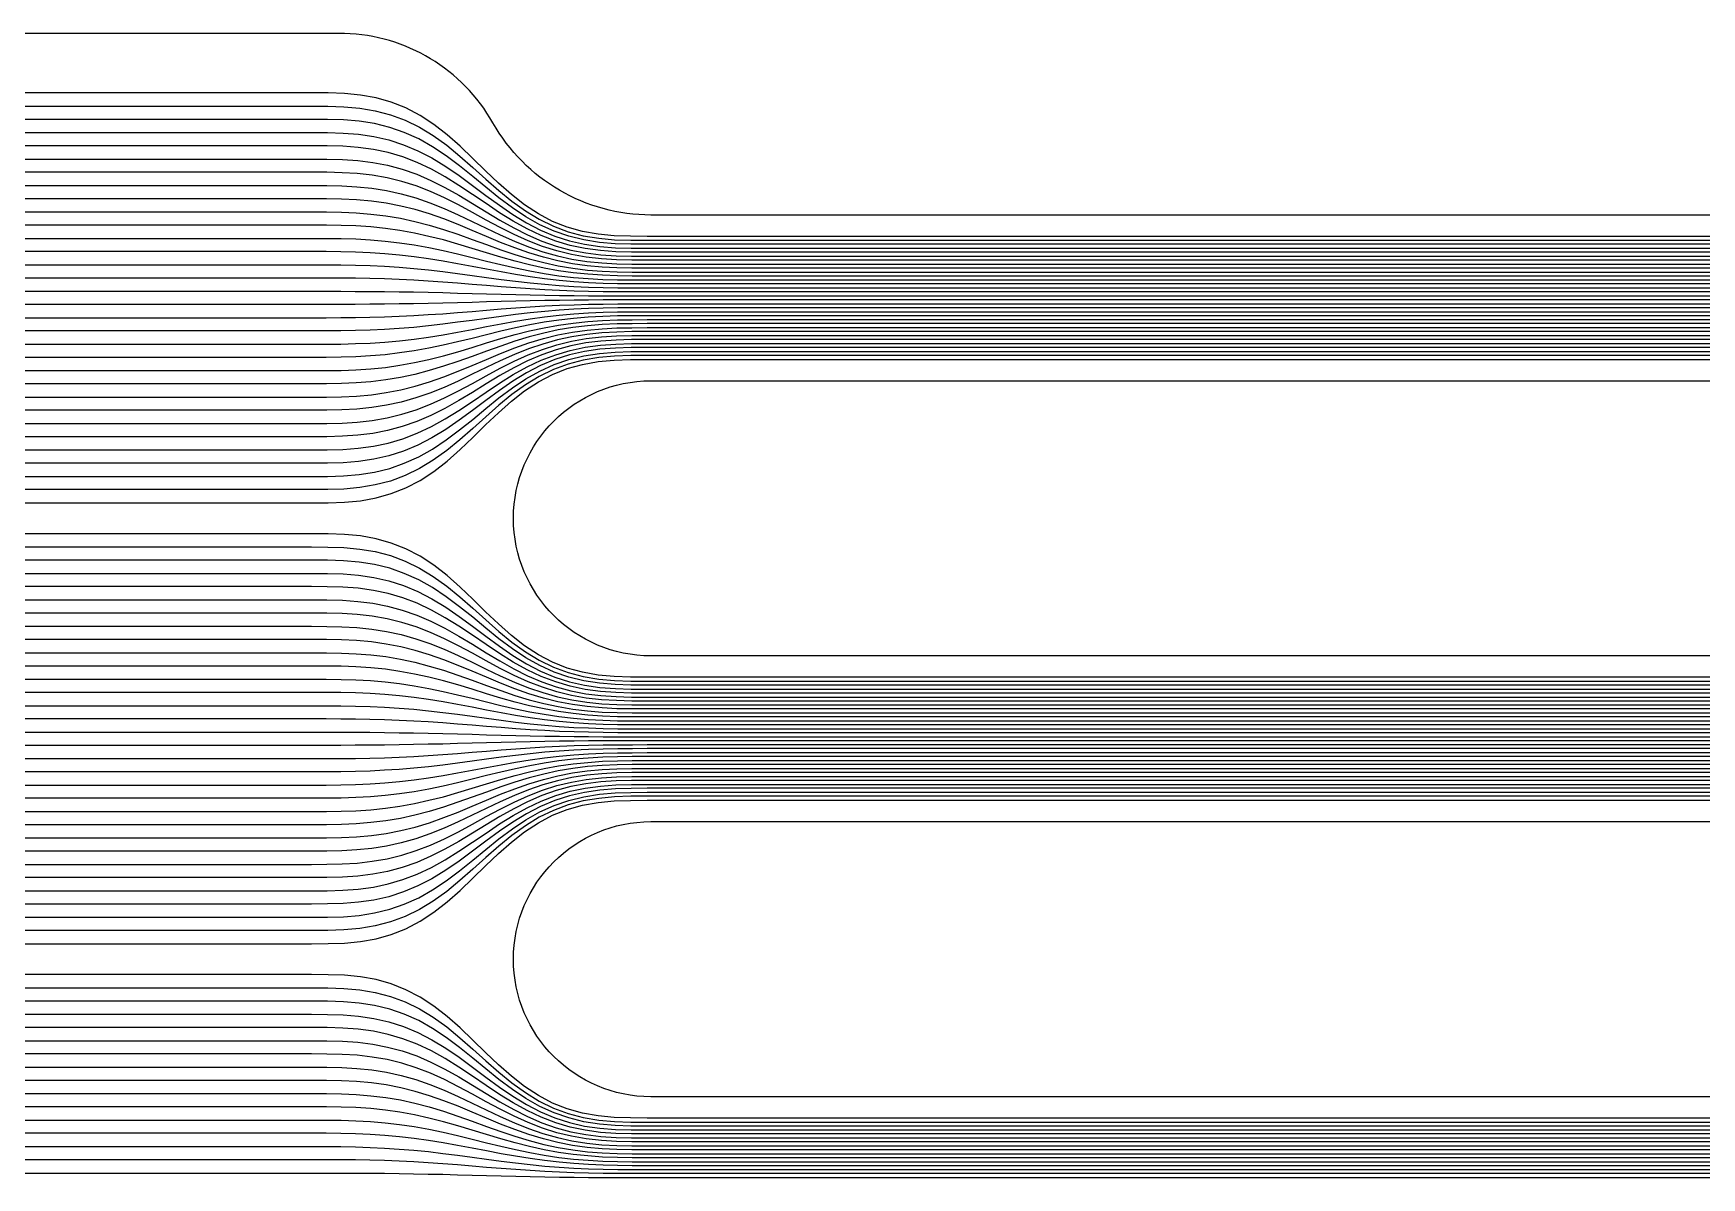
# Model space of a CAD drawing. Header units: millimetres. Extents: x 0 to 17.1, y 0 to 7.7.
# Drawn here: x 11.439 to 13.332, y 3.577 to 4.875 of the extents above; entities that cross this region are included whole.
import ezdxf

# ---------------------------------------------------------------- set-up
doc = ezdxf.new("R2010")
doc.units = ezdxf.units.MM
doc.header["$MEASUREMENT"] = 0
doc.layers.add('Insulation', color=112, linetype='Continuous')
doc.layers.add('Metal', color=52, linetype='Continuous')

msp = doc.modelspace()

# ---------------------------------------------------------------- linework, layer by layer
at = {"layer": 'Insulation'}
for points in [[(17.0987, 4.6163), (14.904, 4.669), (12.14, 4.669, -0.270231), (11.9607, 4.7735, 0.262523), (11.7924, 4.8749), (8.89, 4.875)], [(17.0987, 4.1163), (14.904, 4.169), (12.14, 4.169, -1), (12.14, 4.481), (14.779, 4.481), (17.1018, 4.5368)], [(17.0987, 3.6163), (14.904, 3.669), (12.14, 3.669, -1), (12.14, 3.981), (14.779, 3.981), (17.1018, 4.0368)]]:
    msp.add_lwpolyline(points, format="xyb", dxfattribs=at)
at = {"layer": 'Metal'}
for points in [[(14.64, 4.6448), (12.1355, 4.6448), (12.1168, 4.6449), (12.0983, 4.6455), (12.0801, 4.6473), (12.0624, 4.6504), (12.0451, 4.6552), (12.0284, 4.6618), (12.0123, 4.6703), (11.9967, 4.6805), (11.9816, 4.6922), (11.9669, 4.7052), (11.9524, 4.7191), (11.9381, 4.7332), (11.9236, 4.747), (11.9089, 4.76), (11.8938, 4.7718), (11.8782, 4.782), (11.8621, 4.7904), (11.8454, 4.797), (11.8281, 4.8018), (11.8104, 4.805), (11.7922, 4.8067), (11.7737, 4.8074), (11.755, 4.8075), (8.49, 4.8075)], [(8.49, 4.7925), (11.755, 4.7925), (11.7734, 4.7924), (11.7917, 4.7918), (11.8097, 4.7901), (11.8273, 4.7872), (11.8445, 4.7827), (11.8611, 4.7765), (11.8773, 4.7686), (11.893, 4.7591), (11.9083, 4.7481), (11.9232, 4.7359), (11.9379, 4.723), (11.9526, 4.7098), (11.9673, 4.6968), (11.9822, 4.6847), (11.9975, 4.6737), (12.0132, 4.6641), (12.0294, 4.6562), (12.046, 4.65), (12.0632, 4.6455), (12.0808, 4.6426), (12.0988, 4.641), (12.1171, 4.6403), (12.1355, 4.6403), (14.64, 4.6403)], [(14.64, 4.6358), (12.1355, 4.6358), (12.1173, 4.6358), (12.0993, 4.6364), (12.0815, 4.6379), (12.064, 4.6407), (12.0469, 4.6449), (12.0303, 4.6506), (12.014, 4.658), (11.9982, 4.6669), (11.9828, 4.6771), (11.9676, 4.6884), (11.9527, 4.7005), (11.9378, 4.7128), (11.9229, 4.7248), (11.9077, 4.7361), (11.8923, 4.7464), (11.8765, 4.7553), (11.8602, 4.7626), (11.8436, 4.7684), (11.8265, 4.7726), (11.809, 4.7753), (11.7912, 4.7768), (11.7732, 4.7774), (11.755, 4.7775), (8.49, 4.7775)], [(8.49, 4.7625), (11.755, 4.7625), (11.773, 4.7624), (11.7908, 4.7619), (11.8084, 4.7605), (11.8258, 4.7579), (11.8428, 4.7541), (11.8594, 4.7487), (11.8757, 4.7419), (11.8916, 4.7337), (11.9072, 4.7242), (11.9225, 4.7137), (11.9377, 4.7026), (11.9528, 4.6912), (11.968, 4.68), (11.9833, 4.6695), (11.9989, 4.6601), (12.0148, 4.6518), (12.0311, 4.645), (12.0477, 4.6397), (12.0647, 4.6358), (12.0821, 4.6333), (12.0997, 4.6319), (12.1175, 4.6313), (12.1355, 4.6313), (14.64, 4.6313)], [(14.64, 4.6268), (12.1355, 4.6268), (12.1178, 4.6268), (12.1001, 4.6273), (12.0826, 4.6286), (12.0654, 4.6309), (12.0485, 4.6345), (12.0319, 4.6394), (12.0156, 4.6457), (11.9996, 4.6533), (11.9838, 4.662), (11.9683, 4.6716), (11.9529, 4.6819), (11.9376, 4.6924), (11.9222, 4.7026), (11.9067, 4.7123), (11.8909, 4.721), (11.8749, 4.7286), (11.8586, 4.7348), (11.842, 4.7397), (11.8251, 4.7433), (11.8079, 4.7456), (11.7904, 4.7469), (11.7727, 4.7474), (11.755, 4.7475), (8.49, 4.7475)], [(8.49, 4.7325), (11.755, 4.7325), (11.7725, 4.7324), (11.79, 4.732), (11.8073, 4.7308), (11.8244, 4.7287), (11.8413, 4.7254), (11.8579, 4.7209), (11.8743, 4.7152), (11.8904, 4.7083), (11.9062, 4.7003), (11.9219, 4.6915), (11.9375, 4.6822), (11.953, 4.6726), (11.9686, 4.6632), (11.9843, 4.6544), (12.0001, 4.6465), (12.0162, 4.6395), (12.0326, 4.6338), (12.0492, 4.6293), (12.0661, 4.6261), (12.0832, 4.624), (12.1005, 4.6228), (12.118, 4.6223), (12.1355, 4.6223), (14.64, 4.6223)], [(14.64, 4.6178), (12.1355, 4.6178), (12.1181, 4.6178), (12.1008, 4.6182), (12.0837, 4.6193), (12.0666, 4.6212), (12.0498, 4.6242), (12.0332, 4.6282), (12.0169, 4.6334), (12.0007, 4.6397), (11.9847, 4.6469), (11.9688, 4.6548), (11.9531, 4.6633), (11.9374, 4.672), (11.9217, 4.6804), (11.9058, 4.6884), (11.8898, 4.6956), (11.8736, 4.7019), (11.8573, 4.707), (11.8407, 4.7111), (11.8239, 4.714), (11.8068, 4.716), (11.7897, 4.717), (11.7724, 4.7174), (11.755, 4.7175), (8.49, 4.7175)], [(8.49, 4.7025), (11.755, 4.7025), (11.7722, 4.7024), (11.7894, 4.7021), (11.8064, 4.7011), (11.8233, 4.6994), (11.8401, 4.6968), (11.8567, 4.6931), (11.8731, 4.6885), (11.8893, 4.6829), (11.9054, 4.6765), (11.9214, 4.6693), (11.9373, 4.6617), (11.9532, 4.654), (11.9691, 4.6464), (11.9851, 4.6393), (12.0012, 4.6328), (12.0174, 4.6273), (12.0338, 4.6226), (12.0504, 4.619), (12.0672, 4.6164), (12.0841, 4.6146), (12.1011, 4.6137), (12.1183, 4.6133), (12.1355, 4.6133), (14.64, 4.6133)], [(14.64, 4.6088), (12.1355, 4.6088), (12.1184, 4.6088), (12.1014, 4.6091), (12.0845, 4.61), (12.0676, 4.6115), (12.0509, 4.6138), (12.0344, 4.617), (12.0179, 4.6211), (12.0016, 4.626), (11.9854, 4.6317), (11.9693, 4.638), (11.9533, 4.6447), (11.9372, 4.6515), (11.9212, 4.6582), (11.9051, 4.6645), (11.8889, 4.6702), (11.8726, 4.6751), (11.8561, 4.6792), (11.8396, 4.6824), (11.8229, 4.6848), (11.806, 4.6863), (11.7891, 4.6871), (11.7721, 4.6875), (11.755, 4.6875), (8.49, 4.6875)], [(8.49, 4.6725), (11.755, 4.6725), (11.7719, 4.6725), (11.7888, 4.6722), (11.8057, 4.6714), (11.8224, 4.6701), (11.8391, 4.6681), (11.8557, 4.6653), (11.8721, 4.6618), (11.8885, 4.6575), (11.9048, 4.6526), (11.921, 4.6471), (11.9372, 4.6413), (11.9533, 4.6354), (11.9695, 4.6296), (11.9857, 4.6242), (12.002, 4.6192), (12.0184, 4.615), (12.0348, 4.6114), (12.0514, 4.6086), (12.0681, 4.6066), (12.0848, 4.6053), (12.1017, 4.6046), (12.1186, 4.6043), (12.1355, 4.6043), (14.64, 4.6043)], [(14.64, 4.5998), (12.1355, 4.5998), (12.1187, 4.5998), (12.1019, 4.6), (12.0851, 4.6006), (12.0684, 4.6018), (12.0518, 4.6035), (12.0352, 4.6058), (12.0187, 4.6088), (12.0023, 4.6124), (11.986, 4.6166), (11.9697, 4.6212), (11.9534, 4.6261), (11.9371, 4.6311), (11.9208, 4.636), (11.9045, 4.6407), (11.8882, 4.6448), (11.8718, 4.6484), (11.8553, 4.6514), (11.8387, 4.6538), (11.8221, 4.6555), (11.8054, 4.6566), (11.7886, 4.6572), (11.7718, 4.6575), (11.755, 4.6575), (8.49, 4.6575)], [(8.49, 4.6425), (11.755, 4.6425), (11.7717, 4.6425), (11.7884, 4.6423), (11.8051, 4.6418), (11.8218, 4.6409), (11.8384, 4.6395), (11.8549, 4.6375), (11.8715, 4.6351), (11.8879, 4.6321), (11.9043, 4.6287), (11.9207, 4.6249), (11.9371, 4.6209), (11.9534, 4.6168), (11.9698, 4.6128), (11.9862, 4.609), (12.0026, 4.6056), (12.019, 4.6027), (12.0356, 4.6002), (12.0521, 4.5983), (12.0687, 4.5969), (12.0854, 4.596), (12.1021, 4.5955), (12.1188, 4.5953), (12.1355, 4.5953), (14.64, 4.5953)], [(14.64, 4.5908), (12.1355, 4.5908), (12.1188, 4.5908), (12.1022, 4.5909), (12.0856, 4.5913), (12.069, 4.592), (12.0524, 4.5931), (12.0358, 4.5946), (12.0193, 4.5965), (12.0028, 4.5988), (11.9863, 4.6015), (11.9699, 4.6044), (11.9535, 4.6075), (11.937, 4.6107), (11.9206, 4.6138), (11.9042, 4.6168), (11.8877, 4.6194), (11.8712, 4.6217), (11.8547, 4.6236), (11.8381, 4.6251), (11.8215, 4.6262), (11.8049, 4.6269), (11.7883, 4.6273), (11.7717, 4.6275), (11.755, 4.6275), (8.49, 4.6275)], [(8.49, 4.6125), (11.755, 4.6125), (11.7716, 4.6125), (11.7882, 4.6124), (11.8048, 4.6121), (11.8214, 4.6116), (11.8379, 4.6108), (11.8545, 4.6097), (11.871, 4.6084), (11.8875, 4.6067), (11.904, 4.6048), (11.9205, 4.6027), (11.937, 4.6005), (11.9535, 4.5982), (11.97, 4.596), (11.9865, 4.5939), (12.003, 4.592), (12.0195, 4.5904), (12.036, 4.589), (12.0526, 4.5879), (12.0691, 4.5872), (12.0857, 4.5867), (12.1023, 4.5864), (12.1189, 4.5863), (12.1355, 4.5863), (14.64, 4.5863)], [(14.64, 4.5818), (12.1355, 4.5818), (12.1189, 4.5818), (12.1024, 4.5818), (12.0858, 4.582), (12.0693, 4.5823), (12.0527, 4.5828), (12.0362, 4.5834), (12.0196, 4.5842), (12.0031, 4.5852), (11.9866, 4.5863), (11.97, 4.5876), (11.9535, 4.5889), (11.937, 4.5903), (11.9205, 4.5916), (11.9039, 4.5929), (11.8874, 4.594), (11.8709, 4.595), (11.8543, 4.5958), (11.8378, 4.5965), (11.8212, 4.597), (11.8047, 4.5973), (11.7881, 4.5974), (11.7716, 4.5975), (11.755, 4.5975), (8.49, 4.5975)], [(8.49, 4.5825), (11.755, 4.5825), (11.7715, 4.5825), (11.7881, 4.5825), (11.8046, 4.5824), (11.8212, 4.5823), (11.8377, 4.5822), (11.8543, 4.5819), (11.8708, 4.5817), (11.8874, 4.5813), (11.9039, 4.581), (11.9204, 4.5805), (11.937, 4.5801), (11.9535, 4.5796), (11.9701, 4.5792), (11.9866, 4.5788), (12.0031, 4.5784), (12.0197, 4.5781), (12.0362, 4.5778), (12.0528, 4.5776), (12.0693, 4.5774), (12.0859, 4.5773), (12.1024, 4.5773), (12.119, 4.5773), (12.1355, 4.5773), (14.64, 4.5773)], [(14.64, 4.5728), (12.1355, 4.5728), (12.119, 4.5727), (12.1024, 4.5727), (12.0859, 4.5727), (12.0693, 4.5726), (12.0528, 4.5724), (12.0362, 4.5722), (12.0197, 4.5719), (12.0031, 4.5716), (11.9866, 4.5712), (11.9701, 4.5708), (11.9535, 4.5704), (11.937, 4.5699), (11.9204, 4.5695), (11.9039, 4.569), (11.8874, 4.5687), (11.8708, 4.5683), (11.8543, 4.5681), (11.8377, 4.5678), (11.8212, 4.5677), (11.8046, 4.5676), (11.7881, 4.5675), (11.7715, 4.5675), (11.755, 4.5675), (8.49, 4.5675)], [(8.49, 4.5525), (11.755, 4.5525), (11.7716, 4.5525), (11.7881, 4.5526), (11.8047, 4.5527), (11.8212, 4.553), (11.8378, 4.5535), (11.8543, 4.5542), (11.8709, 4.555), (11.8874, 4.556), (11.9039, 4.5571), (11.9205, 4.5584), (11.937, 4.5597), (11.9535, 4.5611), (11.97, 4.5624), (11.9866, 4.5637), (12.0031, 4.5648), (12.0196, 4.5658), (12.0362, 4.5666), (12.0527, 4.5672), (12.0693, 4.5677), (12.0858, 4.568), (12.1024, 4.5682), (12.1189, 4.5682), (12.1355, 4.5683), (14.64, 4.5683)], [(14.64, 4.5638), (12.1355, 4.5638), (12.1189, 4.5637), (12.1023, 4.5636), (12.0857, 4.5633), (12.0691, 4.5628), (12.0526, 4.5621), (12.036, 4.561), (12.0195, 4.5596), (12.003, 4.558), (11.9865, 4.5561), (11.97, 4.554), (11.9535, 4.5518), (11.937, 4.5495), (11.9205, 4.5473), (11.904, 4.5452), (11.8875, 4.5433), (11.871, 4.5416), (11.8545, 4.5403), (11.8379, 4.5392), (11.8214, 4.5384), (11.8048, 4.5379), (11.7882, 4.5376), (11.7716, 4.5375), (11.755, 4.5375), (8.49, 4.5375)], [(8.49, 4.5225), (11.755, 4.5225), (11.7717, 4.5225), (11.7883, 4.5227), (11.8049, 4.5231), (11.8215, 4.5238), (11.8381, 4.5249), (11.8547, 4.5264), (11.8712, 4.5283), (11.8877, 4.5306), (11.9042, 4.5332), (11.9206, 4.5362), (11.937, 4.5393), (11.9535, 4.5425), (11.9699, 4.5456), (11.9863, 4.5485), (12.0028, 4.5512), (12.0193, 4.5535), (12.0358, 4.5554), (12.0524, 4.5569), (12.069, 4.558), (12.0856, 4.5587), (12.1022, 4.5591), (12.1188, 4.5592), (12.1355, 4.5593), (14.64, 4.5593)], [(14.64, 4.5548), (12.1355, 4.5548), (12.1188, 4.5547), (12.1021, 4.5545), (12.0854, 4.554), (12.0687, 4.5531), (12.0521, 4.5517), (12.0356, 4.5498), (12.019, 4.5473), (12.0026, 4.5444), (11.9862, 4.541), (11.9698, 4.5372), (11.9534, 4.5332), (11.9371, 4.5291), (11.9207, 4.5251), (11.9043, 4.5213), (11.8879, 4.5179), (11.8715, 4.5149), (11.8549, 4.5125), (11.8384, 4.5105), (11.8218, 4.5091), (11.8051, 4.5082), (11.7884, 4.5077), (11.7717, 4.5075), (11.755, 4.5075), (8.49, 4.5075)], [(8.49, 4.4925), (11.755, 4.4925), (11.7718, 4.4925), (11.7886, 4.4928), (11.8054, 4.4934), (11.8221, 4.4945), (11.8387, 4.4962), (11.8553, 4.4986), (11.8718, 4.5016), (11.8882, 4.5052), (11.9045, 4.5093), (11.9208, 4.514), (11.9371, 4.5189), (11.9534, 4.5239), (11.9697, 4.5288), (11.986, 4.5334), (12.0023, 4.5376), (12.0187, 4.5412), (12.0352, 4.5442), (12.0518, 4.5465), (12.0684, 4.5482), (12.0851, 4.5494), (12.1019, 4.55), (12.1187, 4.5502), (12.1355, 4.5503), (14.64, 4.5503)], [(14.64, 4.5458), (12.1355, 4.5458), (12.1186, 4.5457), (12.1017, 4.5454), (12.0848, 4.5447), (12.0681, 4.5434), (12.0514, 4.5414), (12.0348, 4.5386), (12.0184, 4.535), (12.002, 4.5308), (11.9857, 4.5258), (11.9695, 4.5204), (11.9533, 4.5146), (11.9372, 4.5087), (11.921, 4.5029), (11.9048, 4.4974), (11.8885, 4.4925), (11.8721, 4.4882), (11.8557, 4.4847), (11.8391, 4.4819), (11.8224, 4.4799), (11.8057, 4.4786), (11.7888, 4.4778), (11.7719, 4.4775), (11.755, 4.4775), (8.49, 4.4775)], [(8.49, 4.4625), (11.755, 4.4625), (11.7721, 4.4625), (11.7891, 4.4629), (11.806, 4.4637), (11.8229, 4.4652), (11.8396, 4.4676), (11.8561, 4.4708), (11.8726, 4.4749), (11.8889, 4.4798), (11.9051, 4.4855), (11.9212, 4.4918), (11.9372, 4.4985), (11.9533, 4.5053), (11.9693, 4.512), (11.9854, 4.5183), (12.0016, 4.524), (12.0179, 4.5289), (12.0344, 4.533), (12.0509, 4.5362), (12.0676, 4.5385), (12.0845, 4.54), (12.1014, 4.5409), (12.1184, 4.5412), (12.1355, 4.5413), (14.64, 4.5413)], [(14.64, 4.5368), (12.1355, 4.5368), (12.1183, 4.5367), (12.1011, 4.5363), (12.0841, 4.5354), (12.0672, 4.5336), (12.0504, 4.531), (12.0338, 4.5274), (12.0174, 4.5227), (12.0012, 4.5172), (11.9851, 4.5107), (11.9691, 4.5036), (11.9532, 4.496), (11.9373, 4.4883), (11.9214, 4.4807), (11.9054, 4.4735), (11.8893, 4.4671), (11.8731, 4.4615), (11.8567, 4.4569), (11.8401, 4.4532), (11.8233, 4.4506), (11.8064, 4.4489), (11.7894, 4.4479), (11.7722, 4.4476), (11.755, 4.4475), (8.49, 4.4475)], [(8.49, 4.4325), (11.755, 4.4325), (11.7724, 4.4326), (11.7897, 4.433), (11.8068, 4.434), (11.8239, 4.436), (11.8407, 4.4389), (11.8573, 4.443), (11.8736, 4.4481), (11.8898, 4.4544), (11.9058, 4.4616), (11.9217, 4.4696), (11.9374, 4.478), (11.9531, 4.4867), (11.9688, 4.4952), (11.9847, 4.5031), (12.0007, 4.5103), (12.0169, 4.5166), (12.0332, 4.5218), (12.0498, 4.5258), (12.0666, 4.5288), (12.0837, 4.5307), (12.1008, 4.5318), (12.1181, 4.5322), (12.1355, 4.5323), (14.64, 4.5323)], [(14.64, 4.5278), (12.1355, 4.5278), (12.118, 4.5277), (12.1005, 4.5272), (12.0832, 4.526), (12.0661, 4.5239), (12.0492, 4.5207), (12.0326, 4.5162), (12.0162, 4.5105), (12.0001, 4.5035), (11.9843, 4.4956), (11.9686, 4.4868), (11.953, 4.4774), (11.9375, 4.4678), (11.9219, 4.4585), (11.9062, 4.4497), (11.8904, 4.4417), (11.8743, 4.4348), (11.8579, 4.4291), (11.8413, 4.4246), (11.8244, 4.4213), (11.8073, 4.4192), (11.79, 4.418), (11.7725, 4.4176), (11.755, 4.4175), (8.49, 4.4175)], [(8.49, 4.4025), (11.755, 4.4025), (11.7727, 4.4026), (11.7904, 4.4031), (11.8079, 4.4044), (11.8251, 4.4067), (11.842, 4.4103), (11.8586, 4.4152), (11.8749, 4.4214), (11.8909, 4.429), (11.9067, 4.4377), (11.9222, 4.4474), (11.9376, 4.4576), (11.9529, 4.4681), (11.9683, 4.4784), (11.9838, 4.488), (11.9996, 4.4967), (12.0156, 4.5043), (12.0319, 4.5106), (12.0485, 4.5155), (12.0654, 4.5191), (12.0826, 4.5214), (12.1001, 4.5227), (12.1178, 4.5232), (12.1355, 4.5233), (14.64, 4.5233)], [(14.64, 4.5188), (12.1355, 4.5188), (12.1175, 4.5187), (12.0997, 4.5181), (12.0821, 4.5167), (12.0647, 4.5142), (12.0477, 4.5103), (12.0311, 4.505), (12.0148, 4.4982), (11.9989, 4.4899), (11.9833, 4.4805), (11.968, 4.47), (11.9528, 4.4588), (11.9377, 4.4474), (11.9225, 4.4363), (11.9072, 4.4258), (11.8916, 4.4163), (11.8757, 4.4081), (11.8594, 4.4013), (11.8428, 4.3959), (11.8258, 4.3921), (11.8084, 4.3895), (11.7908, 4.3881), (11.773, 4.3876), (11.755, 4.3875), (8.49, 4.3875)], [(8.49, 4.3725), (11.755, 4.3725), (11.7732, 4.3726), (11.7912, 4.3732), (11.809, 4.3747), (11.8265, 4.3774), (11.8436, 4.3816), (11.8602, 4.3874), (11.8765, 4.3947), (11.8923, 4.4036), (11.9077, 4.4139), (11.9229, 4.4252), (11.9378, 4.4372), (11.9527, 4.4495), (11.9676, 4.4616), (11.9828, 4.4729), (11.9982, 4.4831), (12.014, 4.492), (12.0303, 4.4994), (12.0469, 4.5051), (12.064, 4.5093), (12.0815, 4.5121), (12.0993, 4.5136), (12.1173, 4.5142), (12.1355, 4.5143), (14.64, 4.5143)], [(14.64, 4.5098), (12.1355, 4.5098), (12.1171, 4.5097), (12.0988, 4.509), (12.0808, 4.5074), (12.0632, 4.5045), (12.046, 4.5), (12.0294, 4.4938), (12.0132, 4.4859), (11.9975, 4.4763), (11.9822, 4.4653), (11.9673, 4.4532), (11.9526, 4.4402), (11.9379, 4.427), (11.9232, 4.4141), (11.9083, 4.4019), (11.893, 4.3909), (11.8773, 4.3814), (11.8611, 4.3735), (11.8445, 4.3673), (11.8273, 4.3628), (11.8097, 4.3599), (11.7917, 4.3582), (11.7734, 4.3576), (11.755, 4.3575), (8.49, 4.3575)], [(8.49, 4.3425), (11.755, 4.3425), (11.7737, 4.3426), (11.7922, 4.3433), (11.8104, 4.345), (11.8281, 4.3482), (11.8454, 4.353), (11.8621, 4.3596), (11.8782, 4.368), (11.8938, 4.3782), (11.9089, 4.39), (11.9236, 4.403), (11.9381, 4.4168), (11.9524, 4.4309), (11.9669, 4.4448), (11.9816, 4.4578), (11.9967, 4.4695), (12.0123, 4.4797), (12.0284, 4.4882), (12.0451, 4.4948), (12.0624, 4.4996), (12.0801, 4.5027), (12.0983, 4.5045), (12.1168, 4.5051), (12.1355, 4.5053), (14.64, 4.5053)], [(14.64, 4.1448), (12.1355, 4.1448), (12.1168, 4.1449), (12.0983, 4.1455), (12.0801, 4.1473), (12.0624, 4.1504), (12.0451, 4.1552), (12.0284, 4.1618), (12.0123, 4.1703), (11.9967, 4.1805), (11.9816, 4.1922), (11.9669, 4.2052), (11.9524, 4.2191), (11.9381, 4.2332), (11.9236, 4.247), (11.9089, 4.26), (11.8938, 4.2718), (11.8782, 4.282), (11.8621, 4.2904), (11.8454, 4.297), (11.8281, 4.3018), (11.8104, 4.305), (11.7922, 4.3067), (11.7737, 4.3074), (11.755, 4.3075), (8.49, 4.3075)], [(8.49, 4.2925), (11.755, 4.2925), (11.7734, 4.2924), (11.7917, 4.2918), (11.8097, 4.2901), (11.8273, 4.2872), (11.8445, 4.2827), (11.8611, 4.2765), (11.8773, 4.2686), (11.893, 4.2591), (11.9083, 4.2481), (11.9232, 4.2359), (11.9379, 4.223), (11.9526, 4.2098), (11.9673, 4.1968), (11.9822, 4.1847), (11.9975, 4.1737), (12.0132, 4.1641), (12.0294, 4.1562), (12.046, 4.15), (12.0632, 4.1455), (12.0808, 4.1426), (12.0988, 4.141), (12.1171, 4.1403), (12.1355, 4.1403), (14.64, 4.1403)], [(14.64, 4.1358), (12.1355, 4.1358), (12.1173, 4.1358), (12.0993, 4.1364), (12.0815, 4.1379), (12.064, 4.1407), (12.0469, 4.1449), (12.0303, 4.1506), (12.014, 4.158), (11.9982, 4.1669), (11.9828, 4.1771), (11.9676, 4.1884), (11.9527, 4.2005), (11.9378, 4.2128), (11.9229, 4.2248), (11.9077, 4.2361), (11.8923, 4.2464), (11.8765, 4.2553), (11.8602, 4.2626), (11.8436, 4.2684), (11.8265, 4.2726), (11.809, 4.2753), (11.7912, 4.2768), (11.7732, 4.2774), (11.755, 4.2775), (8.49, 4.2775)], [(8.49, 4.2625), (11.755, 4.2625), (11.773, 4.2624), (11.7908, 4.2619), (11.8084, 4.2605), (11.8258, 4.2579), (11.8428, 4.2541), (11.8594, 4.2487), (11.8757, 4.2419), (11.8916, 4.2337), (11.9072, 4.2242), (11.9225, 4.2137), (11.9377, 4.2026), (11.9528, 4.1912), (11.968, 4.18), (11.9833, 4.1695), (11.9989, 4.1601), (12.0148, 4.1518), (12.0311, 4.145), (12.0477, 4.1397), (12.0647, 4.1358), (12.0821, 4.1333), (12.0997, 4.1319), (12.1175, 4.1313), (12.1355, 4.1313), (14.64, 4.1313)], [(14.64, 4.1268), (12.1355, 4.1268), (12.1178, 4.1268), (12.1001, 4.1273), (12.0826, 4.1286), (12.0654, 4.1309), (12.0485, 4.1345), (12.0319, 4.1394), (12.0156, 4.1457), (11.9996, 4.1533), (11.9838, 4.162), (11.9683, 4.1716), (11.9529, 4.1819), (11.9376, 4.1924), (11.9222, 4.2026), (11.9067, 4.2123), (11.8909, 4.221), (11.8749, 4.2286), (11.8586, 4.2348), (11.842, 4.2397), (11.8251, 4.2433), (11.8079, 4.2456), (11.7904, 4.2469), (11.7727, 4.2474), (11.755, 4.2475), (8.49, 4.2475)], [(8.49, 4.2325), (11.755, 4.2325), (11.7725, 4.2324), (11.79, 4.232), (11.8073, 4.2308), (11.8244, 4.2287), (11.8413, 4.2254), (11.8579, 4.2209), (11.8743, 4.2152), (11.8904, 4.2083), (11.9062, 4.2003), (11.9219, 4.1915), (11.9375, 4.1822), (11.953, 4.1726), (11.9686, 4.1632), (11.9843, 4.1544), (12.0001, 4.1465), (12.0162, 4.1395), (12.0326, 4.1338), (12.0492, 4.1293), (12.0661, 4.1261), (12.0832, 4.124), (12.1005, 4.1228), (12.118, 4.1223), (12.1355, 4.1223), (14.64, 4.1223)], [(14.64, 4.1178), (12.1355, 4.1178), (12.1181, 4.1178), (12.1008, 4.1182), (12.0837, 4.1193), (12.0666, 4.1212), (12.0498, 4.1242), (12.0332, 4.1282), (12.0169, 4.1334), (12.0007, 4.1397), (11.9847, 4.1469), (11.9688, 4.1548), (11.9531, 4.1633), (11.9374, 4.172), (11.9217, 4.1804), (11.9058, 4.1884), (11.8898, 4.1956), (11.8736, 4.2019), (11.8573, 4.207), (11.8407, 4.2111), (11.8239, 4.214), (11.8068, 4.216), (11.7897, 4.217), (11.7724, 4.2174), (11.755, 4.2175), (8.49, 4.2175)], [(8.49, 4.2025), (11.755, 4.2025), (11.7722, 4.2024), (11.7894, 4.2021), (11.8064, 4.2011), (11.8233, 4.1994), (11.8401, 4.1968), (11.8567, 4.1931), (11.8731, 4.1885), (11.8893, 4.1829), (11.9054, 4.1765), (11.9214, 4.1693), (11.9373, 4.1617), (11.9532, 4.154), (11.9691, 4.1464), (11.9851, 4.1393), (12.0012, 4.1328), (12.0174, 4.1273), (12.0338, 4.1226), (12.0504, 4.119), (12.0672, 4.1164), (12.0841, 4.1146), (12.1011, 4.1137), (12.1183, 4.1133), (12.1355, 4.1133), (14.64, 4.1133)], [(14.64, 4.1088), (12.1355, 4.1088), (12.1184, 4.1088), (12.1014, 4.1091), (12.0845, 4.11), (12.0676, 4.1115), (12.0509, 4.1138), (12.0344, 4.117), (12.0179, 4.1211), (12.0016, 4.126), (11.9854, 4.1317), (11.9693, 4.138), (11.9533, 4.1447), (11.9372, 4.1515), (11.9212, 4.1582), (11.9051, 4.1645), (11.8889, 4.1702), (11.8726, 4.1751), (11.8561, 4.1792), (11.8396, 4.1824), (11.8229, 4.1848), (11.806, 4.1863), (11.7891, 4.1871), (11.7721, 4.1875), (11.755, 4.1875), (8.49, 4.1875)], [(8.49, 4.1725), (11.755, 4.1725), (11.7719, 4.1725), (11.7888, 4.1722), (11.8057, 4.1714), (11.8224, 4.1701), (11.8391, 4.1681), (11.8557, 4.1653), (11.8721, 4.1618), (11.8885, 4.1575), (11.9048, 4.1526), (11.921, 4.1471), (11.9372, 4.1413), (11.9533, 4.1354), (11.9695, 4.1296), (11.9857, 4.1242), (12.002, 4.1192), (12.0184, 4.115), (12.0348, 4.1114), (12.0514, 4.1086), (12.0681, 4.1066), (12.0848, 4.1053), (12.1017, 4.1046), (12.1186, 4.1043), (12.1355, 4.1043), (14.64, 4.1043)], [(14.64, 4.0998), (12.1355, 4.0998), (12.1187, 4.0998), (12.1019, 4.1), (12.0851, 4.1006), (12.0684, 4.1018), (12.0518, 4.1035), (12.0352, 4.1058), (12.0187, 4.1088), (12.0023, 4.1124), (11.986, 4.1166), (11.9697, 4.1212), (11.9534, 4.1261), (11.9371, 4.1311), (11.9208, 4.136), (11.9045, 4.1407), (11.8882, 4.1448), (11.8718, 4.1484), (11.8553, 4.1514), (11.8387, 4.1538), (11.8221, 4.1555), (11.8054, 4.1566), (11.7886, 4.1572), (11.7718, 4.1575), (11.755, 4.1575), (8.49, 4.1575)], [(8.49, 4.1425), (11.755, 4.1425), (11.7717, 4.1425), (11.7884, 4.1423), (11.8051, 4.1418), (11.8218, 4.1409), (11.8384, 4.1395), (11.8549, 4.1375), (11.8715, 4.1351), (11.8879, 4.1321), (11.9043, 4.1287), (11.9207, 4.1249), (11.9371, 4.1209), (11.9534, 4.1168), (11.9698, 4.1128), (11.9862, 4.109), (12.0026, 4.1056), (12.019, 4.1027), (12.0356, 4.1002), (12.0521, 4.0983), (12.0687, 4.0969), (12.0854, 4.096), (12.1021, 4.0955), (12.1188, 4.0953), (12.1355, 4.0953), (14.64, 4.0953)], [(14.64, 4.0908), (12.1355, 4.0908), (12.1188, 4.0908), (12.1022, 4.0909), (12.0856, 4.0913), (12.069, 4.092), (12.0524, 4.0931), (12.0358, 4.0946), (12.0193, 4.0965), (12.0028, 4.0988), (11.9863, 4.1015), (11.9699, 4.1044), (11.9535, 4.1075), (11.937, 4.1107), (11.9206, 4.1138), (11.9042, 4.1168), (11.8877, 4.1194), (11.8712, 4.1217), (11.8547, 4.1236), (11.8381, 4.1251), (11.8215, 4.1262), (11.8049, 4.1269), (11.7883, 4.1273), (11.7717, 4.1275), (11.755, 4.1275), (8.49, 4.1275)], [(8.49, 4.1125), (11.755, 4.1125), (11.7716, 4.1125), (11.7882, 4.1124), (11.8048, 4.1121), (11.8214, 4.1116), (11.8379, 4.1108), (11.8545, 4.1097), (11.871, 4.1084), (11.8875, 4.1067), (11.904, 4.1048), (11.9205, 4.1027), (11.937, 4.1005), (11.9535, 4.0982), (11.97, 4.096), (11.9865, 4.0939), (12.003, 4.092), (12.0195, 4.0904), (12.036, 4.089), (12.0526, 4.0879), (12.0691, 4.0872), (12.0857, 4.0867), (12.1023, 4.0864), (12.1189, 4.0863), (12.1355, 4.0863), (14.64, 4.0863)], [(14.64, 4.0818), (12.1355, 4.0818), (12.1189, 4.0818), (12.1024, 4.0818), (12.0858, 4.082), (12.0693, 4.0823), (12.0527, 4.0828), (12.0362, 4.0834), (12.0196, 4.0842), (12.0031, 4.0852), (11.9866, 4.0863), (11.97, 4.0876), (11.9535, 4.0889), (11.937, 4.0903), (11.9205, 4.0916), (11.9039, 4.0929), (11.8874, 4.094), (11.8709, 4.095), (11.8543, 4.0958), (11.8378, 4.0965), (11.8212, 4.097), (11.8047, 4.0973), (11.7881, 4.0974), (11.7716, 4.0975), (11.755, 4.0975), (8.49, 4.0975)], [(8.49, 4.0825), (11.755, 4.0825), (11.7715, 4.0825), (11.7881, 4.0825), (11.8046, 4.0824), (11.8212, 4.0823), (11.8377, 4.0822), (11.8543, 4.0819), (11.8708, 4.0817), (11.8874, 4.0813), (11.9039, 4.081), (11.9204, 4.0805), (11.937, 4.0801), (11.9535, 4.0796), (11.9701, 4.0792), (11.9866, 4.0788), (12.0031, 4.0784), (12.0197, 4.0781), (12.0362, 4.0778), (12.0528, 4.0776), (12.0693, 4.0774), (12.0859, 4.0773), (12.1024, 4.0773), (12.119, 4.0773), (12.1355, 4.0773), (14.64, 4.0773)], [(14.64, 4.0728), (12.1355, 4.0728), (12.119, 4.0727), (12.1024, 4.0727), (12.0859, 4.0727), (12.0693, 4.0726), (12.0528, 4.0724), (12.0362, 4.0722), (12.0197, 4.0719), (12.0031, 4.0716), (11.9866, 4.0712), (11.9701, 4.0708), (11.9535, 4.0704), (11.937, 4.0699), (11.9204, 4.0695), (11.9039, 4.069), (11.8874, 4.0687), (11.8708, 4.0683), (11.8543, 4.0681), (11.8377, 4.0678), (11.8212, 4.0677), (11.8046, 4.0676), (11.7881, 4.0675), (11.7715, 4.0675), (11.755, 4.0675), (8.49, 4.0675)], [(8.49, 4.0525), (11.755, 4.0525), (11.7716, 4.0525), (11.7881, 4.0526), (11.8047, 4.0527), (11.8212, 4.053), (11.8378, 4.0535), (11.8543, 4.0542), (11.8709, 4.055), (11.8874, 4.056), (11.9039, 4.0571), (11.9205, 4.0584), (11.937, 4.0597), (11.9535, 4.0611), (11.97, 4.0624), (11.9866, 4.0637), (12.0031, 4.0648), (12.0196, 4.0658), (12.0362, 4.0666), (12.0527, 4.0672), (12.0693, 4.0677), (12.0858, 4.068), (12.1024, 4.0682), (12.1189, 4.0682), (12.1355, 4.0683), (14.64, 4.0683)], [(14.64, 4.0638), (12.1355, 4.0638), (12.1189, 4.0637), (12.1023, 4.0636), (12.0857, 4.0633), (12.0691, 4.0628), (12.0526, 4.0621), (12.036, 4.061), (12.0195, 4.0596), (12.003, 4.058), (11.9865, 4.0561), (11.97, 4.054), (11.9535, 4.0518), (11.937, 4.0495), (11.9205, 4.0473), (11.904, 4.0452), (11.8875, 4.0433), (11.871, 4.0416), (11.8545, 4.0403), (11.8379, 4.0392), (11.8214, 4.0384), (11.8048, 4.0379), (11.7882, 4.0376), (11.7716, 4.0375), (11.755, 4.0375), (8.49, 4.0375)], [(8.49, 4.0225), (11.755, 4.0225), (11.7717, 4.0225), (11.7883, 4.0227), (11.8049, 4.0231), (11.8215, 4.0238), (11.8381, 4.0249), (11.8547, 4.0264), (11.8712, 4.0283), (11.8877, 4.0306), (11.9042, 4.0332), (11.9206, 4.0362), (11.937, 4.0393), (11.9535, 4.0425), (11.9699, 4.0456), (11.9863, 4.0485), (12.0028, 4.0512), (12.0193, 4.0535), (12.0358, 4.0554), (12.0524, 4.0569), (12.069, 4.058), (12.0856, 4.0587), (12.1022, 4.0591), (12.1188, 4.0592), (12.1355, 4.0593), (14.64, 4.0593)], [(14.64, 4.0548), (12.1355, 4.0548), (12.1188, 4.0547), (12.1021, 4.0545), (12.0854, 4.054), (12.0687, 4.0531), (12.0521, 4.0517), (12.0356, 4.0498), (12.019, 4.0473), (12.0026, 4.0444), (11.9862, 4.041), (11.9698, 4.0372), (11.9534, 4.0332), (11.9371, 4.0291), (11.9207, 4.0251), (11.9043, 4.0213), (11.8879, 4.0179), (11.8715, 4.0149), (11.8549, 4.0125), (11.8384, 4.0105), (11.8218, 4.0091), (11.8051, 4.0082), (11.7884, 4.0077), (11.7717, 4.0075), (11.755, 4.0075), (8.49, 4.0075)], [(8.49, 3.9925), (11.755, 3.9925), (11.7718, 3.9925), (11.7886, 3.9928), (11.8054, 3.9934), (11.8221, 3.9945), (11.8387, 3.9962), (11.8553, 3.9986), (11.8718, 4.0016), (11.8882, 4.0052), (11.9045, 4.0093), (11.9208, 4.014), (11.9371, 4.0189), (11.9534, 4.0239), (11.9697, 4.0288), (11.986, 4.0334), (12.0023, 4.0376), (12.0187, 4.0412), (12.0352, 4.0442), (12.0518, 4.0465), (12.0684, 4.0482), (12.0851, 4.0494), (12.1019, 4.05), (12.1187, 4.0502), (12.1355, 4.0503), (14.64, 4.0503)], [(14.64, 4.0458), (12.1355, 4.0458), (12.1186, 4.0457), (12.1017, 4.0454), (12.0848, 4.0447), (12.0681, 4.0434), (12.0514, 4.0414), (12.0348, 4.0386), (12.0184, 4.035), (12.002, 4.0308), (11.9857, 4.0258), (11.9695, 4.0204), (11.9533, 4.0146), (11.9372, 4.0087), (11.921, 4.0029), (11.9048, 3.9974), (11.8885, 3.9925), (11.8721, 3.9882), (11.8557, 3.9847), (11.8391, 3.9819), (11.8224, 3.9799), (11.8057, 3.9786), (11.7888, 3.9778), (11.7719, 3.9775), (11.755, 3.9775), (8.49, 3.9775)], [(8.49, 3.9625), (11.755, 3.9625), (11.7721, 3.9625), (11.7891, 3.9629), (11.806, 3.9637), (11.8229, 3.9652), (11.8396, 3.9676), (11.8561, 3.9708), (11.8726, 3.9749), (11.8889, 3.9798), (11.9051, 3.9855), (11.9212, 3.9918), (11.9372, 3.9985), (11.9533, 4.0053), (11.9693, 4.012), (11.9854, 4.0183), (12.0016, 4.024), (12.0179, 4.0289), (12.0344, 4.033), (12.0509, 4.0362), (12.0676, 4.0385), (12.0845, 4.04), (12.1014, 4.0409), (12.1184, 4.0412), (12.1355, 4.0413), (14.64, 4.0413)], [(14.64, 4.0368), (12.1355, 4.0368), (12.1183, 4.0367), (12.1011, 4.0363), (12.0841, 4.0354), (12.0672, 4.0336), (12.0504, 4.031), (12.0338, 4.0274), (12.0174, 4.0227), (12.0012, 4.0172), (11.9851, 4.0107), (11.9691, 4.0036), (11.9532, 3.996), (11.9373, 3.9883), (11.9214, 3.9807), (11.9054, 3.9735), (11.8893, 3.9671), (11.8731, 3.9615), (11.8567, 3.9569), (11.8401, 3.9532), (11.8233, 3.9506), (11.8064, 3.9489), (11.7894, 3.9479), (11.7722, 3.9476), (11.755, 3.9475), (8.49, 3.9475)], [(8.49, 3.9325), (11.755, 3.9325), (11.7724, 3.9326), (11.7897, 3.933), (11.8068, 3.934), (11.8239, 3.936), (11.8407, 3.9389), (11.8573, 3.943), (11.8736, 3.9481), (11.8898, 3.9544), (11.9058, 3.9616), (11.9217, 3.9696), (11.9374, 3.978), (11.9531, 3.9867), (11.9688, 3.9952), (11.9847, 4.0031), (12.0007, 4.0103), (12.0169, 4.0166), (12.0332, 4.0218), (12.0498, 4.0258), (12.0666, 4.0288), (12.0837, 4.0307), (12.1008, 4.0318), (12.1181, 4.0322), (12.1355, 4.0323), (14.64, 4.0323)], [(14.64, 4.0278), (12.1355, 4.0278), (12.118, 4.0277), (12.1005, 4.0272), (12.0832, 4.026), (12.0661, 4.0239), (12.0492, 4.0207), (12.0326, 4.0162), (12.0162, 4.0105), (12.0001, 4.0035), (11.9843, 3.9956), (11.9686, 3.9868), (11.953, 3.9774), (11.9375, 3.9678), (11.9219, 3.9585), (11.9062, 3.9497), (11.8904, 3.9417), (11.8743, 3.9348), (11.8579, 3.9291), (11.8413, 3.9246), (11.8244, 3.9213), (11.8073, 3.9192), (11.79, 3.918), (11.7725, 3.9176), (11.755, 3.9175), (8.49, 3.9175)], [(8.49, 3.9025), (11.755, 3.9025), (11.7727, 3.9026), (11.7904, 3.9031), (11.8079, 3.9044), (11.8251, 3.9067), (11.842, 3.9103), (11.8586, 3.9152), (11.8749, 3.9214), (11.8909, 3.929), (11.9067, 3.9377), (11.9222, 3.9474), (11.9376, 3.9576), (11.9529, 3.9681), (11.9683, 3.9784), (11.9838, 3.988), (11.9996, 3.9967), (12.0156, 4.0043), (12.0319, 4.0106), (12.0485, 4.0155), (12.0654, 4.0191), (12.0826, 4.0214), (12.1001, 4.0227), (12.1178, 4.0232), (12.1355, 4.0233), (14.64, 4.0233)], [(14.64, 4.0188), (12.1355, 4.0188), (12.1175, 4.0187), (12.0997, 4.0181), (12.0821, 4.0167), (12.0647, 4.0142), (12.0477, 4.0103), (12.0311, 4.005), (12.0148, 3.9982), (11.9989, 3.9899), (11.9833, 3.9805), (11.968, 3.97), (11.9528, 3.9588), (11.9377, 3.9474), (11.9225, 3.9363), (11.9072, 3.9258), (11.8916, 3.9163), (11.8757, 3.9081), (11.8594, 3.9013), (11.8428, 3.8959), (11.8258, 3.8921), (11.8084, 3.8895), (11.7908, 3.8881), (11.773, 3.8876), (11.755, 3.8875), (8.49, 3.8875)], [(8.49, 3.8725), (11.755, 3.8725), (11.7732, 3.8726), (11.7912, 3.8732), (11.809, 3.8747), (11.8265, 3.8774), (11.8436, 3.8816), (11.8602, 3.8874), (11.8765, 3.8947), (11.8923, 3.9036), (11.9077, 3.9139), (11.9229, 3.9252), (11.9378, 3.9372), (11.9527, 3.9495), (11.9676, 3.9616), (11.9828, 3.9729), (11.9982, 3.9831), (12.014, 3.992), (12.0303, 3.9994), (12.0469, 4.0051), (12.064, 4.0093), (12.0815, 4.0121), (12.0993, 4.0136), (12.1173, 4.0142), (12.1355, 4.0143), (14.64, 4.0143)], [(14.64, 4.0098), (12.1355, 4.0098), (12.1171, 4.0097), (12.0988, 4.009), (12.0808, 4.0074), (12.0632, 4.0045), (12.046, 4), (12.0294, 3.9938), (12.0132, 3.9859), (11.9975, 3.9763), (11.9822, 3.9653), (11.9673, 3.9532), (11.9526, 3.9402), (11.9379, 3.927), (11.9232, 3.9141), (11.9083, 3.9019), (11.893, 3.8909), (11.8773, 3.8814), (11.8611, 3.8735), (11.8445, 3.8673), (11.8273, 3.8628), (11.8097, 3.8599), (11.7917, 3.8582), (11.7734, 3.8576), (11.755, 3.8575), (8.49, 3.8575)], [(8.49, 3.8425), (11.755, 3.8425), (11.7737, 3.8426), (11.7922, 3.8433), (11.8104, 3.845), (11.8281, 3.8482), (11.8454, 3.853), (11.8621, 3.8596), (11.8782, 3.868), (11.8938, 3.8782), (11.9089, 3.89), (11.9236, 3.903), (11.9381, 3.9168), (11.9524, 3.9309), (11.9669, 3.9448), (11.9816, 3.9578), (11.9967, 3.9695), (12.0123, 3.9797), (12.0284, 3.9882), (12.0451, 3.9948), (12.0624, 3.9996), (12.0801, 4.0027), (12.0983, 4.0045), (12.1168, 4.0051), (12.1355, 4.0053), (14.64, 4.0053)], [(14.64, 3.6448), (12.1355, 3.6448), (12.1168, 3.6449), (12.0983, 3.6455), (12.0801, 3.6473), (12.0624, 3.6504), (12.0451, 3.6552), (12.0284, 3.6618), (12.0123, 3.6703), (11.9967, 3.6805), (11.9816, 3.6922), (11.9669, 3.7052), (11.9524, 3.7191), (11.9381, 3.7332), (11.9236, 3.747), (11.9089, 3.76), (11.8938, 3.7718), (11.8782, 3.782), (11.8621, 3.7904), (11.8454, 3.797), (11.8281, 3.8018), (11.8104, 3.805), (11.7922, 3.8067), (11.7737, 3.8074), (11.755, 3.8075), (8.49, 3.8075)], [(8.49, 3.7925), (11.755, 3.7925), (11.7734, 3.7924), (11.7917, 3.7918), (11.8097, 3.7901), (11.8273, 3.7872), (11.8445, 3.7827), (11.8611, 3.7765), (11.8773, 3.7686), (11.893, 3.7591), (11.9083, 3.7481), (11.9232, 3.7359), (11.9379, 3.723), (11.9526, 3.7098), (11.9673, 3.6968), (11.9822, 3.6847), (11.9975, 3.6737), (12.0132, 3.6641), (12.0294, 3.6562), (12.046, 3.65), (12.0632, 3.6455), (12.0808, 3.6426), (12.0988, 3.641), (12.1171, 3.6403), (12.1355, 3.6403), (14.64, 3.6403)], [(14.64, 3.6358), (12.1355, 3.6358), (12.1173, 3.6358), (12.0993, 3.6364), (12.0815, 3.6379), (12.064, 3.6407), (12.0469, 3.6449), (12.0303, 3.6506), (12.014, 3.658), (11.9982, 3.6669), (11.9828, 3.6771), (11.9676, 3.6884), (11.9527, 3.7005), (11.9378, 3.7128), (11.9229, 3.7248), (11.9077, 3.7361), (11.8923, 3.7464), (11.8765, 3.7553), (11.8602, 3.7626), (11.8436, 3.7684), (11.8265, 3.7726), (11.809, 3.7753), (11.7912, 3.7768), (11.7732, 3.7774), (11.755, 3.7775), (8.49, 3.7775)], [(8.49, 3.7625), (11.755, 3.7625), (11.773, 3.7624), (11.7908, 3.7619), (11.8084, 3.7605), (11.8258, 3.7579), (11.8428, 3.7541), (11.8594, 3.7487), (11.8757, 3.7419), (11.8916, 3.7337), (11.9072, 3.7242), (11.9225, 3.7137), (11.9377, 3.7026), (11.9528, 3.6912), (11.968, 3.68), (11.9833, 3.6695), (11.9989, 3.6601), (12.0148, 3.6518), (12.0311, 3.645), (12.0477, 3.6397), (12.0647, 3.6358), (12.0821, 3.6333), (12.0997, 3.6319), (12.1175, 3.6313), (12.1355, 3.6313), (14.64, 3.6313)], [(14.64, 3.6268), (12.1355, 3.6268), (12.1178, 3.6268), (12.1001, 3.6273), (12.0826, 3.6286), (12.0654, 3.6309), (12.0485, 3.6345), (12.0319, 3.6394), (12.0156, 3.6457), (11.9996, 3.6533), (11.9838, 3.662), (11.9683, 3.6716), (11.9529, 3.6819), (11.9376, 3.6924), (11.9222, 3.7026), (11.9067, 3.7123), (11.8909, 3.721), (11.8749, 3.7286), (11.8586, 3.7348), (11.842, 3.7397), (11.8251, 3.7433), (11.8079, 3.7456), (11.7904, 3.7469), (11.7727, 3.7474), (11.755, 3.7475), (8.49, 3.7475)], [(8.49, 3.7325), (11.755, 3.7325), (11.7725, 3.7324), (11.79, 3.732), (11.8073, 3.7308), (11.8244, 3.7287), (11.8413, 3.7254), (11.8579, 3.7209), (11.8743, 3.7152), (11.8904, 3.7083), (11.9062, 3.7003), (11.9219, 3.6915), (11.9375, 3.6822), (11.953, 3.6726), (11.9686, 3.6632), (11.9843, 3.6544), (12.0001, 3.6465), (12.0162, 3.6395), (12.0326, 3.6338), (12.0492, 3.6293), (12.0661, 3.6261), (12.0832, 3.624), (12.1005, 3.6228), (12.118, 3.6223), (12.1355, 3.6223), (14.64, 3.6223)], [(14.64, 3.6178), (12.1355, 3.6178), (12.1181, 3.6178), (12.1008, 3.6182), (12.0837, 3.6193), (12.0666, 3.6212), (12.0498, 3.6242), (12.0332, 3.6282), (12.0169, 3.6334), (12.0007, 3.6397), (11.9847, 3.6469), (11.9688, 3.6548), (11.9531, 3.6633), (11.9374, 3.672), (11.9217, 3.6804), (11.9058, 3.6884), (11.8898, 3.6956), (11.8736, 3.7019), (11.8573, 3.707), (11.8407, 3.7111), (11.8239, 3.714), (11.8068, 3.716), (11.7897, 3.717), (11.7724, 3.7174), (11.755, 3.7175), (8.49, 3.7175)], [(8.49, 3.7025), (11.755, 3.7025), (11.7722, 3.7024), (11.7894, 3.7021), (11.8064, 3.7011), (11.8233, 3.6994), (11.8401, 3.6968), (11.8567, 3.6931), (11.8731, 3.6885), (11.8893, 3.6829), (11.9054, 3.6765), (11.9214, 3.6693), (11.9373, 3.6617), (11.9532, 3.654), (11.9691, 3.6464), (11.9851, 3.6393), (12.0012, 3.6328), (12.0174, 3.6273), (12.0338, 3.6226), (12.0504, 3.619), (12.0672, 3.6164), (12.0841, 3.6146), (12.1011, 3.6137), (12.1183, 3.6133), (12.1355, 3.6133), (14.64, 3.6133)], [(14.64, 3.6088), (12.1355, 3.6088), (12.1184, 3.6088), (12.1014, 3.6091), (12.0845, 3.61), (12.0676, 3.6115), (12.0509, 3.6138), (12.0344, 3.617), (12.0179, 3.6211), (12.0016, 3.626), (11.9854, 3.6317), (11.9693, 3.638), (11.9533, 3.6447), (11.9372, 3.6515), (11.9212, 3.6582), (11.9051, 3.6645), (11.8889, 3.6702), (11.8726, 3.6751), (11.8561, 3.6792), (11.8396, 3.6824), (11.8229, 3.6848), (11.806, 3.6863), (11.7891, 3.6871), (11.7721, 3.6875), (11.755, 3.6875), (8.49, 3.6875)], [(8.49, 3.6725), (11.755, 3.6725), (11.7719, 3.6725), (11.7888, 3.6722), (11.8057, 3.6714), (11.8224, 3.6701), (11.8391, 3.6681), (11.8557, 3.6653), (11.8721, 3.6618), (11.8885, 3.6575), (11.9048, 3.6526), (11.921, 3.6471), (11.9372, 3.6413), (11.9533, 3.6354), (11.9695, 3.6296), (11.9857, 3.6242), (12.002, 3.6192), (12.0184, 3.615), (12.0348, 3.6114), (12.0514, 3.6086), (12.0681, 3.6066), (12.0848, 3.6053), (12.1017, 3.6046), (12.1186, 3.6043), (12.1355, 3.6043), (14.64, 3.6043)], [(14.64, 3.5998), (12.1355, 3.5998), (12.1187, 3.5998), (12.1019, 3.6), (12.0851, 3.6006), (12.0684, 3.6018), (12.0518, 3.6035), (12.0352, 3.6058), (12.0187, 3.6088), (12.0023, 3.6124), (11.986, 3.6166), (11.9697, 3.6212), (11.9534, 3.6261), (11.9371, 3.6311), (11.9208, 3.636), (11.9045, 3.6407), (11.8882, 3.6448), (11.8718, 3.6484), (11.8553, 3.6514), (11.8387, 3.6538), (11.8221, 3.6555), (11.8054, 3.6566), (11.7886, 3.6572), (11.7718, 3.6575), (11.755, 3.6575), (8.49, 3.6575)], [(8.49, 3.6425), (11.755, 3.6425), (11.7717, 3.6425), (11.7884, 3.6423), (11.8051, 3.6418), (11.8218, 3.6409), (11.8384, 3.6395), (11.8549, 3.6375), (11.8715, 3.6351), (11.8879, 3.6321), (11.9043, 3.6287), (11.9207, 3.6249), (11.9371, 3.6209), (11.9534, 3.6168), (11.9698, 3.6128), (11.9862, 3.609), (12.0026, 3.6056), (12.019, 3.6027), (12.0356, 3.6002), (12.0521, 3.5983), (12.0687, 3.5969), (12.0854, 3.596), (12.1021, 3.5955), (12.1188, 3.5953), (12.1355, 3.5953), (14.64, 3.5953)], [(14.64, 3.5908), (12.1355, 3.5908), (12.1188, 3.5908), (12.1022, 3.5909), (12.0856, 3.5913), (12.069, 3.592), (12.0524, 3.5931), (12.0358, 3.5946), (12.0193, 3.5965), (12.0028, 3.5988), (11.9863, 3.6015), (11.9699, 3.6044), (11.9535, 3.6075), (11.937, 3.6107), (11.9206, 3.6138), (11.9042, 3.6168), (11.8877, 3.6194), (11.8712, 3.6217), (11.8547, 3.6236), (11.8381, 3.6251), (11.8215, 3.6262), (11.8049, 3.6269), (11.7883, 3.6273), (11.7717, 3.6275), (11.755, 3.6275), (8.49, 3.6275)], [(8.49, 3.6125), (11.755, 3.6125), (11.7716, 3.6125), (11.7882, 3.6124), (11.8048, 3.6121), (11.8214, 3.6116), (11.8379, 3.6108), (11.8545, 3.6097), (11.871, 3.6084), (11.8875, 3.6067), (11.904, 3.6048), (11.9205, 3.6027), (11.937, 3.6005), (11.9535, 3.5982), (11.97, 3.596), (11.9865, 3.5939), (12.003, 3.592), (12.0195, 3.5904), (12.036, 3.589), (12.0526, 3.5879), (12.0691, 3.5872), (12.0857, 3.5867), (12.1023, 3.5864), (12.1189, 3.5863), (12.1355, 3.5863), (14.64, 3.5863)], [(14.64, 3.5818), (12.1355, 3.5818), (12.1189, 3.5818), (12.1024, 3.5818), (12.0858, 3.582), (12.0693, 3.5823), (12.0527, 3.5828), (12.0362, 3.5834), (12.0196, 3.5842), (12.0031, 3.5852), (11.9866, 3.5863), (11.97, 3.5876), (11.9535, 3.5889), (11.937, 3.5903), (11.9205, 3.5916), (11.9039, 3.5929), (11.8874, 3.594), (11.8709, 3.595), (11.8543, 3.5958), (11.8378, 3.5965), (11.8212, 3.597), (11.8047, 3.5973), (11.7881, 3.5974), (11.7716, 3.5975), (11.755, 3.5975), (8.49, 3.5975)], [(8.49, 3.5825), (11.755, 3.5825), (11.7715, 3.5825), (11.7881, 3.5825), (11.8046, 3.5824), (11.8212, 3.5823), (11.8377, 3.5822), (11.8543, 3.5819), (11.8708, 3.5817), (11.8874, 3.5813), (11.9039, 3.581), (11.9204, 3.5805), (11.937, 3.5801), (11.9535, 3.5796), (11.9701, 3.5792), (11.9866, 3.5788), (12.0031, 3.5784), (12.0197, 3.5781), (12.0362, 3.5778), (12.0528, 3.5776), (12.0693, 3.5774), (12.0859, 3.5773), (12.1024, 3.5773), (12.119, 3.5773), (12.1355, 3.5773), (14.64, 3.5773)]]:
    msp.add_lwpolyline(points, dxfattribs=at)

doc.saveas('drawing.dxf')
